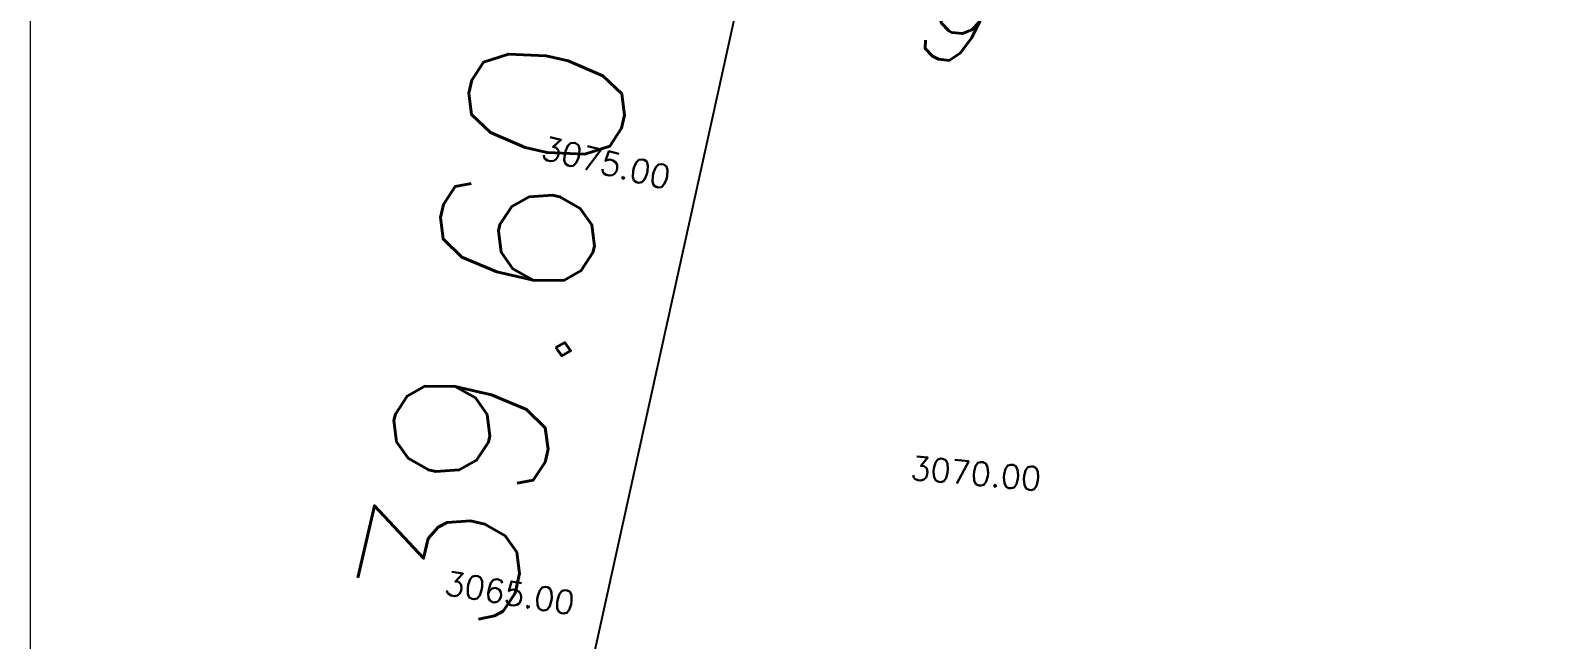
# Model space of a CAD drawing. Header units: metres. Extents: x 706327 to 709352, y 8490049 to 8490642.
# Drawn here: x 707709.21 to 707732.55, y 8490462.04 to 8490471.36 of the extents above; entities that cross this region are included whole.
import ezdxf

# ---------------------------------------------------------------- set-up
doc = ezdxf.new("R2010")
doc.units = ezdxf.units.M
doc.layers.add('2D Drafting - General_Pen_No__1', color=7, linetype='Continuous', lineweight=13)
doc.layers.add('auxiliar', color=1, linetype='Continuous', lineweight=9)
for name, color, linetype in [('C-SSWR-PIPE-PATT', 7, 'Continuous'), ('C-TOPO-MAJR', 9, 'Continuous'), ('C-TOPO-MINR-N', 11, 'Continuous')]:
    doc.layers.add(name, color=color, linetype=linetype)
doc.styles.get("Standard").update_dxf_attribs({"font": 'simplex.shx'})

msp = doc.modelspace()

# ---------------------------------------------------------------- linework, layer by layer
at = {"layer": 'C-SSWR-PIPE-PATT', "elevation": 5839.497, "flags": 128}
msp.add_lwpolyline([(707720.3221, 8490473.0398), (707720.3221, 8490473.0398), (707720.3221, 8490473.0398), (707720.3221, 8490473.0398), (707720.3221, 8490473.0398), (707720.3221, 8490473.0398), (707716.9019, 8490457.5735), (707716.9019, 8490457.5735), (707743.9125, 8490447.0398), (707743.9125, 8490447.0398), (707743.9125, 8490447.0398), (707743.9125, 8490447.0398), (707743.9125, 8490447.0398), (707743.9125, 8490447.0398), (707743.9125, 8490447.0398), (707901.4078, 8490427.8398), (707916.9738, 8490428.1723), (707918.0902, 8490436.1788), (707918.0902, 8490436.1788), (707918.0902, 8490436.1788), (707918.0902, 8490436.1788), (707853.3268, 8490526.3685), (707841.4009, 8490527.236)], dxfattribs=at)
at = {"layer": 'C-TOPO-MINR-N', "lineweight": 5}
msp.add_line((707709.2064, 8490422.2198, 5839.497), (707709.2064, 8490542.2198, 5839.497), dxfattribs=at)

# ---------------------------------------------------------------- texts
at = {"layer": 'auxiliar', "insert": (707722.3767, 8490471.9647, 5839.497), "char_height": 1.2, "attachment_point": 5, "rotation": 333.49432}
msp.add_mtext('\\A1;V-9', dxfattribs=at)

# ---------------------------------------------------------------- next in the draw order: texts
at = {"layer": 'C-TOPO-MAJR', "color": 34, "linetype": 'Continuous', "lineweight": 0, "char_height": 0.36, "width": 2.146971, "attachment_point": 5, "bg_fill": 3, "box_fill_scale": 1.705556, "bg_fill_color": 256, "bg_fill_true_color": 13158600, "bg_fill_transparency": 0}
for s, insert, rotation in [('3075.00', (707718.0288, 8490469.3372, 7071.497), 346.36625), ('3070.00', (707723.6946, 8490464.5794, 7071.497), 355.03721), ('3065.00', (707716.551, 8490462.7474, 7073.497), 350.89913)]:
    msp.add_mtext(s, dxfattribs=dict(at, insert=insert, rotation=rotation))

# ---------------------------------------------------------------- next in the draw order: texts
at = {"layer": '2D Drafting - General_Pen_No__1', "insert": (707716.3127, 8490466.7247, 5839.497), "char_height": 2.4, "attachment_point": 5, "rotation": 77.09251}
msp.add_mtext('\\A1;39.60', dxfattribs=at)

doc.saveas('drawing.dxf')
